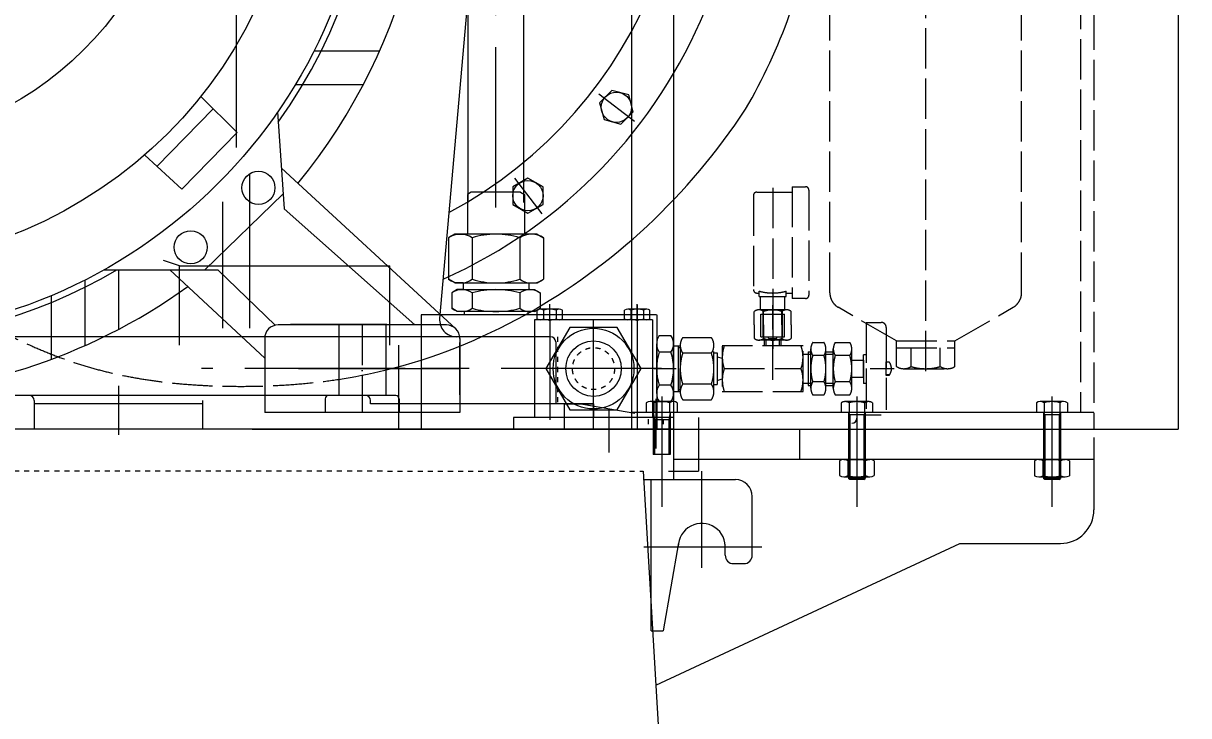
# Model space of a CAD drawing. Header units: millimetres. Extents: x 0 to 559189, y 1 to 426050.
# Drawn here: x 123845 to 141444, y 95422 to 105884 of the extents above; entities that cross this region are included whole.
import ezdxf

# ---------------------------------------------------------------- set-up
doc = ezdxf.new("R2010")
doc.units = ezdxf.units.MM
doc.header["$LTSCALE"] = 25.4
for name, pattern in [('ACAD_ISO02W100', [15, 12, -3]), ('ACAD_ISO04W100', [30, 24, -3, 0, -3]), ('CENTER', [50.8, 31.75, -6.35, 6.35, -6.35]), ('EB_DASH', [6, 3, -3])]:
    doc.linetypes.add(name, pattern=pattern)
doc.layers.get('Defpoints').update_dxf_attribs({"lineweight": 5})
for name, color, linetype, lineweight in [('CAXA0', 7, 'Continuous', 5), ('CAXA1', 5, 'CENTER', 5), ('CAXA2', 6, 'EB_DASH', 5), ('图层1', 1, 'ACAD_ISO04W100', 5)]:
    doc.layers.add(name, color=color, linetype=linetype, lineweight=lineweight)
doc.styles.add('Roman', font='arial.ttf')
doc.styles.get("Standard").update_dxf_attribs({"font": 'arial.ttf'})
doc.dimstyles.new('ISO-25', dxfattribs={"dimscale": 30, "dimtxt": 38.1, "dimasz": 38.1, "dimexe": 50.8, "dimexo": 50.8, "dimgap": 15.875, "dimtad": 1, "dimtih": 1, "dimtoh": 1, "dimdec": 1, "dimlfac": 0.03937, "dimdsep": 46, "dimtxsty": 'Standard', "dimcen": 63.5, "dimclrd": 7, "dimclre": 7, "dimclrt": 7, "dimadec": 0, "dimazin": 0, "dimtfac": 1, "dimtdec": 1, "dimtmove": 0, "dimatfit": 3, "dimfxl": 25.4, "dimlwd": 5, "dimlwe": 5, "dimarcsym": 0})

# ---------------------------------------------------------------- blocks, each defined once
blk = doc.blocks.new('*D25')
at = {"color": 7, "linetype": 'Continuous', "lineweight": 5, "transparency": 16777216}
for p, q in [((142352, 155529), (152509, 155529)), ((150985, 154386), (150985, 124224)), ((150985, 88829), (150985, 118992)), ((144500, 87686), (152509, 87686))]:
    blk.add_line(p, q, dxfattribs=at)
at = {"color": 7, "transparency": 16777216}
for points in [[(150794, 154386), (151175, 154386), (150985, 155529)], [(150794, 88829), (151175, 88829), (150985, 87686)]]:
    blk.add_solid(points, dxfattribs=at)
at = {"layer": 'Defpoints', "color": 0, "transparency": 16777216}
for p in [(140828, 155529), (150985, 155529), (142976, 87686)]:
    blk.add_point(p, dxfattribs=at)
at = {"color": 7, "lineweight": 5, "transparency": 16777216, "insert": (150985, 121608), "char_height": 4191, "attachment_point": 5, "style": 'Roman'}
blk.add_mtext('2671', dxfattribs=at)

msp = doc.modelspace()

# ---------------------------------------------------------------- linework, layer by layer
at = {"color": 7, "linetype": 'ACAD_ISO02W100', "lineweight": 5, "ltscale": 2}
for p, q in [((140012.27, 117524.82), (140012.27, 99751.37)), ((139809.07, 114788.12), (139809.07, 100005.47)), ((137472.18, 100628.71), (137472.18, 109025.19)), ((136024.38, 101813.11), (136024.38, 106075.8)), ((138920.02, 101813.11), (138920.02, 106075.8)), ((135162.37, 103396.81), (135162.37, 100965.32)), ((135454.47, 103415.56), (135454.47, 101726.46)), ((135708.48, 103364.76), (135708.48, 101777.26)), ((134870.27, 103282.21), (134870.27, 101859.81)), ((134921.07, 101809.01), (134959.17, 101809.01)), ((134959.17, 101758.21), (134959.17, 101836.6)), ((134959.17, 101758.21), (135365.57, 101758.21)), ((134978.22, 101746.78), (134978.22, 101758.21)), ((134978.22, 101555.01), (134978.22, 101746.78)), ((135346.52, 101746.78), (135346.52, 101758.21)), ((135346.52, 101555.01), (135346.52, 101746.78)), ((135365.57, 101758.21), (135365.57, 101836.6)), ((135365.57, 101809.01), (135454.47, 101809.01)), ((135657.68, 101726.46), (135454.47, 101726.46)), ((135371.35, 101555.01), (134953.4, 101555.01)), ((134978.22, 101555.01), (135346.52, 101555.01)), ((135016.32, 101491.51), (135016.32, 101555.01)), ((135162.37, 100494.56), (135162.37, 101623.37)), ((135162.37, 101593.11), (135162.37, 100907.31)), ((135308.42, 101491.51), (135308.42, 101555.01)), ((137032.28, 101084.57), (136151.42, 101593.14)), ((137912.16, 101084.57), (138793.02, 101593.14)), ((134883.75, 101326.41), (134883.75, 101529.61)), ((134984.57, 101491.51), (135340.17, 101491.51)), ((134984.57, 101148.61), (134984.57, 101491.51)), ((135016.32, 101148.61), (135016.32, 101491.51)), ((135023.06, 101326.41), (135023.06, 101529.61)), ((135301.69, 101326.41), (135301.69, 101529.61)), ((135308.42, 101148.61), (135308.42, 101491.51)), ((135340.17, 101148.61), (135340.17, 101491.51)), ((135441, 101326.41), (135441, 101529.61)), ((134883.75, 101326.41), (134883.75, 101123.21)), ((135023.06, 101326.41), (135023.06, 101123.21)), ((135301.69, 101326.41), (135301.69, 101123.21)), ((135441, 101326.41), (135441, 101123.21)), ((136572.08, 101364.51), (136572.08, 100666.01)), ((136572.08, 101364.51), (136800.68, 101364.51)), ((136876.88, 101288.31), (136876.88, 100043.71)), ((133765.37, 101017.96), (133765.37, 100666.01)), ((133802.4, 101135.28), (134236.35, 101135.28)), ((134273.37, 100314.05), (134273.37, 101017.96)), ((135371.35, 101097.81), (134953.4, 101097.81)), ((134984.57, 101148.61), (135340.17, 101148.61)), ((135035.37, 101008.91), (135035.37, 101097.81)), ((135060.77, 101008.91), (135060.77, 101097.81)), ((135098.87, 101123.21), (135098.87, 101148.61)), ((135098.87, 101123.21), (135225.87, 101123.21)), ((135225.87, 101123.21), (135225.87, 101148.61)), ((135263.97, 101008.91), (135263.97, 101097.81)), ((135289.37, 101008.91), (135289.37, 101097.81)), ((135766.07, 101061.95), (135936.28, 101061.95)), ((136105.97, 101061.95), (136326.98, 101061.95)), ((137032.28, 100697.91), (137032.28, 101084.57)), ((137032.28, 101084.57), (137912.16, 101084.57)), ((137912.16, 100697.91), (137912.16, 101084.57)), ((134236.35, 100900.64), (133802.4, 100900.64)), ((134273.37, 100907.31), (134324.17, 100907.31)), ((134324.17, 100907.31), (134324.17, 100424.71)), ((134324.17, 100843.81), (134400.37, 100822.22)), ((135619.58, 101008.91), (134400.37, 101008.91)), ((134400.37, 101003.81), (134400.37, 100323.11)), ((135619.58, 100323.11), (135619.58, 101008.91)), ((135619.58, 100884.45), (135695.78, 100884.45)), ((135695.78, 100920.01), (135736.87, 100920.01)), ((135695.78, 100920.01), (135695.78, 100412.01)), ((135695.78, 100884.45), (135736.87, 100884.45)), ((135736.87, 100369.05), (135736.87, 100962.97)), ((135936.28, 100863.98), (135766.07, 100863.98)), ((135965.47, 100369.05), (135965.47, 100962.97)), ((135965.47, 100920.01), (136076.78, 100920.01)), ((135965.47, 100884.45), (136076.78, 100884.45)), ((136076.78, 100369.05), (136076.78, 100962.97)), ((136326.98, 100863.98), (136105.97, 100863.98)), ((136356.18, 100369.05), (136356.18, 100962.97)), ((136533.98, 100539.01), (136533.98, 100875.13)), ((136572.08, 100875.13), (136533.98, 100875.13)), ((137032.28, 100982.97), (137912.16, 100982.97)), ((137252.17, 100697.91), (137252.17, 100982.97)), ((137692.19, 100697.91), (137692.19, 100982.97)), ((133765.37, 100314.05), (133765.37, 100666.01)), ((134430.27, 100666.01), (135590.38, 100666.01)), ((136356.18, 100793.01), (136533.98, 100793.01)), ((136533.98, 100793.01), (136533.98, 100443.33)), ((136572.08, 100666.01), (136572.08, 99967.51)), ((136635.58, 100666.01), (136993.72, 100666.01)), ((136876.88, 100564.41), (136876.88, 100767.61)), ((136876.88, 100767.61), (136919.95, 100767.61)), ((136945.71, 100676.17), (136945.71, 100655.85)), ((136955.62, 100676.17), (136945.71, 100676.17)), ((137142.26, 100665.47), (137802.17, 100665.47)), ((134324.17, 100488.21), (134400.6, 100509.8)), ((136356.18, 100539.01), (136533.98, 100539.01)), ((136920.46, 100564.41), (136876.88, 100564.41)), ((136928.46, 100571.51), (136884.88, 100571.51)), ((136955.62, 100655.85), (136945.71, 100655.85)), ((134236.35, 100431.37), (133802.4, 100431.37)), ((134273.37, 100424.71), (134324.17, 100424.71)), ((134400.37, 100323.11), (135619.58, 100323.11)), ((135619.58, 100447.57), (135695.78, 100447.57)), ((135695.78, 100447.57), (135736.87, 100447.57)), ((135695.78, 100412.01), (135736.87, 100412.01)), ((135936.28, 100468.03), (135766.07, 100468.03)), ((135965.47, 100447.57), (136076.78, 100447.57)), ((135965.47, 100412.01), (136076.78, 100412.01)), ((136326.98, 100468.03), (136105.97, 100468.03)), ((136572.08, 100443.33), (136533.98, 100443.33)), ((133802.4, 100196.73), (134236.35, 100196.73)), ((135766.07, 100270.06), (135936.28, 100270.06)), ((136105.97, 100270.06), (136326.98, 100270.06)), ((136431.9, 100244.23), (136431.9, 98913.27))]:
    msp.add_line(p, q, dxfattribs=at)
at = {"color": 7, "lineweight": 5}
for p, q in [((132535.7, 104819.72), (133073.64, 104406.95)), ((132733.33, 104870.62), (132546.68, 104683.97)), ((132988.3, 104802.3), (132733.33, 104870.62)), ((133056.62, 104547.33), (132988.3, 104802.3)), ((132546.68, 104683.97), (132615, 104429)), ((132869.97, 104360.68), (133056.62, 104547.33)), ((132615, 104429), (132869.97, 104360.68)), ((131465.39, 103543.36), (131236.79, 103411.37)), ((131261.32, 103545.34), (131674.09, 103007.4)), ((131693.99, 103411.37), (131465.39, 103543.36)), ((131236.79, 103411.37), (131236.79, 103147.41)), ((131355.19, 103332.93), (131414.48, 103298.7)), ((131693.99, 103147.41), (131693.99, 103411.37)), ((131236.79, 103147.41), (131465.39, 103015.43)), ((131465.39, 103015.43), (131693.99, 103147.41))]:
    msp.add_line(p, q, dxfattribs=at)
at = {"color": 7, "linetype": 'ACAD_ISO02W100', "lineweight": 5, "ltscale": 5}
for p, q in [((134921.07, 103333.01), (135454.47, 103333.01)), ((135454.47, 103415.56), (135657.68, 103415.56)), ((133739.97, 100323.11), (133739.97, 101008.91)), ((133739.97, 100983.51), (133765.37, 100983.51)), ((133739.97, 100348.51), (133765.37, 100348.51)), ((136197.27, 100149.51), (136197.27, 100005.47)), ((136607.88, 100168.03), (136255.93, 100168.03)), ((136314.59, 100149.51), (136314.59, 100005.47)), ((136549.22, 100149.51), (136549.22, 100005.47)), ((136666.54, 100149.51), (136666.54, 100005.47)), ((136666.54, 100005.47), (136197.27, 100005.47)), ((136558.9, 100005.47), (136304.9, 100005.47)), ((136304.9, 100005.47), (136323.95, 99967.37)), ((136558.9, 99967.37), (136304.9, 99967.37)), ((136558.9, 100005.47), (136539.85, 99967.37)), ((136572.08, 99967.51), (136800.68, 99967.51))]:
    msp.add_line(p, q, dxfattribs=at)
at = {"color": 7, "lineweight": 5}
for centre in [(132801.65, 104615.65), (131465.39, 103279.39)]:
    msp.add_circle(centre, 228.6, dxfattribs=at)
at = {"color": 7, "linetype": 'ACAD_ISO02W100', "lineweight": 5, "ltscale": 5}
for centre, radius, start, end in [((134921.07, 103282.21), 50.8, 90, 180), ((135657.68, 103364.76), 50.8, 0, 90), ((136255.93, 100065.83), 102.19, 54.969964, 125.030036), ((136431.9, 99787.03), 381, 72.066067, 107.933933), ((136607.88, 100065.83), 102.19, 54.969964, 125.030036)]:
    msp.add_arc(centre, radius, start, end, dxfattribs=at)
at = {"color": 7, "linetype": 'ACAD_ISO02W100', "lineweight": 5, "ltscale": 2}
for centre, radius, start, end in [((134921.07, 101859.81), 50.8, 180, 270), ((135162.37, 102571.01), 762, 254.53399, 285.46601), ((135657.68, 101777.26), 50.8, 270, 0), ((136278.38, 101813.11), 254, 180, 240), ((138666.02, 101813.11), 254, 300, 360), ((134953.4, 101446.79), 108.21, 49.932013, 130.067987), ((135162.37, 101160.25), 394.76, 69.334522, 110.665478), ((135371.35, 101446.79), 108.21, 49.932013, 130.067987), ((136800.68, 101288.31), 76.2, 0, 90), ((133969.76, 101017.96), 204.38, 144.969964, 215.030036), ((134068.99, 101017.96), 204.38, 324.969964, 35.030036), ((134953.4, 101206.02), 108.21, 229.932013, 310.067987), ((135162.37, 101492.56), 394.76, 249.334522, 290.665478), ((135371.35, 101206.02), 108.21, 229.932013, 310.067987), ((135919.27, 100962.97), 182.4, 147.132768, 212.867232), ((135783.08, 100962.97), 182.4, 327.132768, 32.867232), ((136259.17, 100962.97), 182.4, 147.132768, 212.867232), ((136173.78, 100962.97), 182.4, 327.132768, 32.867232), ((134527.37, 100666.01), 762, 162.066067, 180), ((133511.37, 100666.01), 762, 0, 17.933933), ((134918.37, 100837.46), 518, 160.671438, 199.328562), ((135101.58, 100837.46), 518, 340.671438, 19.328562), ((136422.67, 100666.01), 685.8, 163.221345, 196.778655), ((135279.67, 100666.01), 685.8, 343.221345, 16.778655), ((136762.58, 100666.01), 685.8, 163.221345, 196.778655), ((135670.38, 100666.01), 685.8, 343.221345, 16.778655), ((134527.37, 100666.01), 762, 180, 197.933933), ((133511.37, 100666.01), 762, 342.066067, 0), ((134918.37, 100494.56), 518, 160.645699, 199.328562), ((135101.58, 100494.56), 518, 340.671438, 19.328562), ((136793.37, 100666.01), 162.31, 3.583322, 38.752304), ((137142.26, 100868.14), 202.67, 237.132768, 302.867232), ((137472.22, 101427.47), 762, 253.221345, 286.778655), ((137802.17, 100868.14), 202.67, 237.132768, 302.867232), ((136793.37, 100666.01), 162.56, 321.247696, 356.416678), ((133969.76, 100314.05), 204.38, 144.969964, 215.030036), ((134068.99, 100314.05), 204.38, 324.969964, 35.030036), ((135919.27, 100369.05), 182.4, 147.132768, 212.867232), ((135783.08, 100369.05), 182.4, 327.132768, 32.867232), ((136259.17, 100369.05), 182.4, 147.132768, 212.867232), ((136173.78, 100369.05), 182.4, 327.132768, 32.867232)]:
    msp.add_arc(centre, radius, start, end, dxfattribs=at)
msp.add_open_spline([(119285.69, 105884.15), (119425.14, 105520.31), (119902.77, 104496.4), (121004.63, 102966.94), (122762.08, 101581.93), (124790.59, 100559.81), (126822.61, 100349.86), (128094.5, 100427.2), (128604.02, 100504.2)], degree=3, knots=[922.63707378, 922.63707378, 922.63707378, 922.63707378, 968.69173109, 1055.70587108, 1143.30914363, 1231.83863141, 1320.82291377, 1381.8649955, 1381.8649955, 1381.8649955, 1381.8649955], dxfattribs=at)
at = {"layer": 'CAXA0', "color": 7, "linetype": 'Continuous', "lineweight": 5}
for p, q in [((133662.18, 129618.27), (133662.18, 99751.37)), ((141282.19, 129618.27), (141282.19, 99751.37)), ((130563.55, 103178.88), (130563.55, 118452.87)), ((131401.75, 103178.86), (131401.75, 118452.87)), ((133027.27, 109653.31), (133027.27, 99929.27)), ((130731.25, 108271.55), (130132.22, 101424.58)), ((127261.55, 103607.93), (127261.55, 101275.44)), ((130610.17, 103332.93), (130550.88, 103298.7)), ((131355.19, 103332.93), (130610.17, 103332.93)), ((126855.15, 103185.87), (126855.15, 101275.44)), ((130550.88, 103298.7), (130550.88, 102697.93)), ((131414.48, 103298.7), (131414.48, 102697.93)), ((130360.16, 102697.93), (130263.86, 102642.33)), ((130263.86, 102642.33), (130263.86, 102016.93)), ((131605.2, 102697.93), (130360.16, 102697.93)), ((130360.16, 102697.93), (130550.88, 102697.93)), ((130623.27, 102642.33), (130623.27, 102016.93)), ((131342.36, 102642.33), (131342.36, 102016.93)), ((131605.2, 102697.93), (131701.5, 102642.33)), ((131701.5, 102642.33), (131701.5, 102016.93)), ((126204.54, 102219.73), (125960.7, 102298.96)), ((126204.54, 101021.18), (126204.54, 102219.73)), ((126204.54, 102219.73), (129379.54, 102219.73)), ((129379.54, 101021.18), (129379.54, 102219.73)), ((130360.16, 101961.33), (130263.86, 102016.93)), ((130360.16, 101961.33), (131605.2, 101961.33)), ((130487.38, 101961.33), (130360.16, 101961.33)), ((130487.38, 101961.33), (130487.38, 101859.73)), ((131477.98, 101961.33), (131477.98, 101859.73)), ((131605.2, 101961.33), (131701.5, 102016.93)), ((130398.48, 101859.73), (130314.66, 101811.34)), ((130314.66, 101811.34), (130314.66, 101577.93)), ((130398.48, 101859.73), (131566.88, 101859.73)), ((130487.38, 101859.73), (130398.48, 101859.73)), ((130623.27, 101811.34), (130623.27, 101577.93)), ((131342.36, 101811.34), (131342.36, 101577.93)), ((131566.88, 101859.73), (131650.7, 101811.34)), ((131650.7, 101811.34), (131650.7, 101577.93)), ((130398.48, 101529.61), (130314.66, 101578)), ((131566.88, 101529.61), (131650.7, 101578)), ((131604.95, 101417.75), (131604.95, 101549.73)), ((131938.57, 101565.02), (131652.61, 101565.02)), ((131700.27, 101549.73), (131700.27, 101417.75)), ((131890.91, 101549.73), (131890.91, 101417.75)), ((131986.23, 101417.75), (131986.23, 101549.73)), ((132925.75, 101417.75), (132925.75, 101549.73)), ((133259.37, 101565.02), (132973.41, 101565.02)), ((133021.07, 101549.73), (133021.07, 101417.75)), ((133211.71, 101549.73), (133211.71, 101417.75)), ((133307.03, 101417.75), (133307.03, 101549.73)), ((129852.33, 101478.81), (129852.33, 99751.37)), ((133408.53, 101478.81), (129852.33, 101478.81)), ((131566.88, 101529.61), (130398.48, 101529.61)), ((130500.16, 101531.41), (130500.16, 101478.81)), ((131465.36, 101531.43), (131465.36, 101478.81)), ((131566.99, 101402.46), (131566.99, 99929.26)), ((133344.99, 101402.46), (131566.99, 101402.46)), ((131938.57, 101402.46), (131652.61, 101402.46)), ((133259.37, 101402.46), (132973.41, 101402.46)), ((133344.99, 101402.46), (133344.99, 99929.26)), ((133409.77, 101478.81), (133409.77, 99751.37)), ((129334.99, 101334.16), (127880.18, 101334.16)), ((132096.62, 101288.52), (131737.21, 100666.01)), ((132815.44, 101288.52), (132096.62, 101288.52)), ((133174.85, 100666.01), (132815.44, 101288.52)), ((131808.12, 101148.44), (112974.09, 101148.44)), ((129509.28, 101021.18), (129509.28, 99751.37)), ((130436.54, 100272.35), (130436.54, 101059.75)), ((131884.32, 101072.24), (131884.32, 100132.44)), ((133409.77, 100292.06), (133409.77, 101039.96)), ((133447.71, 101164.61), (133625.84, 101164.61)), ((133663.77, 100292.06), (133663.77, 101039.96)), ((133625.84, 100915.31), (133447.71, 100915.31)), ((133663.77, 101008.91), (133765.37, 101008.91)), ((131737.21, 100666.01), (132096.62, 100043.49)), ((132815.44, 100043.49), (133174.85, 100666.01)), ((133625.84, 100416.71), (133447.71, 100416.71)), ((133663.77, 100323.11), (133765.37, 100323.11)), ((129014.31, 100259.44), (115514.09, 100259.44)), ((124010.28, 100183.26), (124010.28, 100132.46)), ((124010.4, 100183.24), (124010.4, 100132.44)), ((126550.4, 100183.26), (126550.4, 99751.37)), ((129090.51, 100132.44), (129090.51, 100183.24)), ((133250.87, 100149.51), (133250.87, 100005.47)), ((133661.48, 100168.03), (133309.53, 100168.03)), ((133368.18, 100149.51), (133368.18, 100005.47)), ((133447.71, 100167.41), (133625.84, 100167.41)), ((133602.82, 100149.51), (133602.82, 100005.47)), ((133720.14, 100149.51), (133720.14, 100005.47)), ((139143.73, 100149.51), (139143.73, 100005.47)), ((139554.34, 100168.03), (139202.39, 100168.03)), ((139261.05, 100149.51), (139261.05, 100005.47)), ((139495.69, 100149.51), (139495.69, 100005.47)), ((139613, 100149.51), (139613, 100005.47)), ((124010.28, 100132.46), (124010.28, 99751.37)), ((126550.28, 100132.46), (124010.28, 100132.46)), ((125953.28, 100132.37), (124010.28, 100132.37)), ((126550.4, 100132.44), (124010.4, 100132.44)), ((126550.4, 100132.44), (124010.4, 100132.44)), ((124543.72, 100132.48), (124111.92, 100132.48)), ((124543.84, 100132.46), (124112.04, 100132.46)), ((131884.32, 100132.44), (129090.51, 100132.44)), ((132011.52, 100132.38), (129382.28, 100132.38)), ((131884.32, 100132.44), (129598.4, 100132.44)), ((132456.02, 100132.46), (130550.78, 100132.46)), ((132011.52, 100132.46), (132011.52, 99751.37)), ((132023.86, 100132.37), (132456.02, 100132.37)), ((132096.62, 100043.49), (132815.44, 100043.49)), ((132456.02, 100132.37), (132456.02, 99929.26)), ((133028.36, 100005.47), (133028.36, 99929.27)), ((140013.37, 100005.47), (133028.36, 100005.47)), ((133720.14, 100005.47), (133250.87, 100005.47)), ((133612.5, 100005.47), (133358.5, 100005.47)), ((133358.5, 100005.47), (133358.5, 99370.47)), ((133358.5, 100005.47), (133377.55, 99891.17)), ((133612.5, 100005.47), (133593.45, 99891.17)), ((133612.5, 100005.47), (133612.5, 99370.47)), ((136304.9, 100005.47), (136304.9, 99008.52)), ((136323.95, 99967.37), (136323.95, 98989.47)), ((136539.85, 99967.37), (136539.85, 98989.47)), ((136558.9, 100005.47), (136558.9, 99008.52)), ((139613, 100005.47), (139143.73, 100005.47)), ((139505.37, 100005.47), (139251.37, 100005.47)), ((139251.37, 100005.47), (139270.42, 99967.37)), ((139251.37, 100005.47), (139251.37, 99008.52)), ((139505.37, 99967.37), (139251.37, 99967.37)), ((139270.42, 99967.37), (139270.42, 98989.47)), ((139505.37, 100005.47), (139486.32, 99967.37)), ((139486.32, 99967.37), (139486.32, 98989.47)), ((139505.37, 100005.47), (139505.37, 99008.52)), ((131249.49, 99929.26), (131249.49, 99751.44)), ((133662.49, 99929.26), (131249.49, 99929.26)), ((133028.36, 99929.27), (133028.36, 99751.37)), ((133612.5, 99891.17), (133358.5, 99891.17)), ((133377.55, 99891.17), (133377.55, 99370.47)), ((133593.45, 99891.17), (133593.45, 99370.47)), ((134043.49, 99929.26), (134043.49, 99751.44)), ((133662.18, 99751.37), (111056.07, 99751.37)), ((132900.18, 99751.38), (111818.17, 99751.38)), ((127299.59, 99751.37), (141282.19, 99751.37)), ((133662.09, 99751.37), (133662.09, 99116.37)), ((133662.19, 99751.59), (133662.19, 99116.61)), ((133663.37, 99624.46), (133663.37, 98989.45)), ((133663.44, 99624.63), (133663.44, 98989.65)), ((133663.47, 99624.47), (133663.47, 98989.47)), ((134043.18, 99751.38), (134043.18, 99116.38)), ((135568.21, 99751.37), (135568.21, 99294.27)), ((140013.37, 99624.47), (140013.37, 98532.39)), ((133612.5, 99370.47), (133358.5, 99370.47)), ((140013.37, 99294.27), (133663.47, 99294.27)), ((136167.94, 99274.67), (136167.94, 99049.44)), ((136233.93, 99294.14), (136629.88, 99294.14)), ((136299.92, 99049.44), (136299.92, 99274.67)), ((136563.89, 99049.44), (136563.89, 99274.67)), ((136695.87, 99274.67), (136695.87, 99049.44)), ((139114.4, 99274.1), (139114.4, 99048.87)), ((139180.39, 99293.56), (139576.34, 99293.56)), ((139246.39, 99048.87), (139246.39, 99274.1)), ((139510.35, 99048.87), (139510.35, 99274.1)), ((139642.33, 99274.1), (139642.33, 99048.87)), ((133206.81, 99116.38), (133809.2, 88829.37)), ((133587.81, 99116.38), (134043.09, 99116.38)), ((133587.82, 99116.61), (134043.23, 99116.61)), ((133587.82, 99116.59), (134043.1, 99116.59)), ((133207.97, 98989.62), (133663.25, 98989.62)), ((133208, 98989.44), (133663.28, 98989.44)), ((133208.07, 98989.65), (133663.47, 98989.65)), ((133208.07, 98989.63), (133663.34, 98989.63)), ((133208.1, 98989.45), (133663.37, 98989.45)), ((133328.37, 96703.44), (133328.37, 98989.44)), ((133328.37, 98989.44), (134598.37, 98989.44)), ((136233.93, 99029.98), (136629.88, 99029.98)), ((136323.95, 98989.47), (136304.9, 99008.52)), ((136558.9, 99008.52), (136304.9, 99008.52)), ((136539.85, 98989.47), (136323.95, 98989.47)), ((136539.85, 98989.47), (136558.9, 99008.52)), ((139180.39, 99029.4), (139576.34, 99029.4)), ((139270.42, 98989.47), (139251.37, 99008.52)), ((139505.37, 99008.52), (139251.37, 99008.52)), ((139486.32, 98989.47), (139270.42, 98989.47)), ((139486.32, 98989.47), (139505.37, 99008.52)), ((134852.37, 97846.44), (134852.37, 98735.44)), ((133396.15, 95883.09), (137988.17, 98024.39)), ((133740.17, 98035.19), (133505.35, 96703.44)), ((137988.17, 98024.39), (139505.37, 98024.39)), ((134443.9, 97846.44), (134443.9, 98011.78)), ((134570.9, 97719.44), (134725.37, 97719.44)), ((133328.37, 96703.44), (133505.35, 96703.44))]:
    msp.add_line(p, q, dxfattribs=at)
for radius in [609.6, 419.1]:
    msp.add_circle((132455.96, 100666.01), radius, dxfattribs=at)
for centre, radius, start, end in [((127058.36, 109022.44), 7670.81, 294.04651, 107.610384), ((127065.27, 109015.28), 6794.5, 298.163751, 100.45607), ((127058.29, 109022.15), 8882.51, 330.028115, 350.421141), ((130443.57, 102379.73), 318.21, 55.615753, 124.384247), ((130982.68, 101508.5), 1189.43, 90, 107.587954), ((130982.95, 101508.5), 1189.43, 72.412046, 90), ((131522.07, 102379.73), 318.21, 55.615753, 124.384247), ((130443.57, 102279.54), 318.21, 235.615753, 304.384247), ((130982.68, 103150.77), 1189.43, 252.412046, 270), ((130982.95, 103150.77), 1189.43, 270, 287.587954), ((131522.07, 102279.54), 318.21, 235.615753, 304.384247), ((130468.97, 101589.53), 270.2, 55.174817, 124.825183), ((130982.68, 100500.9), 1358.84, 90, 105.337174), ((130982.95, 100500.9), 1358.84, 74.662826, 90), ((131496.66, 101589.53), 270.2, 55.174817, 124.825183), ((130468.97, 101799.81), 270.2, 235.174817, 304.825183), ((130982.68, 102888.44), 1358.84, 254.662826, 270), ((130982.95, 102888.44), 1358.84, 270, 285.337174), ((131496.66, 101799.81), 270.2, 235.174817, 304.825183), ((131652.61, 101483.09), 81.93, 54.42999, 125.57001), ((131795.59, 101260.22), 304.8, 71.776086, 108.223914), ((131938.57, 101483.09), 81.93, 54.42999, 125.57001), ((132973.41, 101483.09), 81.93, 54.42999, 125.57001), ((133116.39, 101260.22), 304.8, 71.776086, 108.223914), ((133259.37, 101483.09), 81.93, 54.42999, 125.57001), ((130385.26, 101402.44), 254, 175, 270), ((131652.61, 101484.4), 81.93, 234.42999, 305.57001), ((131795.59, 101707.26), 304.8, 251.776086, 288.223914), ((131938.57, 101484.4), 81.93, 234.42999, 305.57001), ((132973.41, 101484.4), 81.93, 234.42999, 305.57001), ((133116.39, 101707.26), 304.8, 251.776086, 288.223914), ((133259.37, 101484.4), 81.93, 234.42999, 305.57001), ((131808.12, 101072.24), 76.2, 0, 90), ((133633.55, 101039.96), 223.77, 146.149101, 213.850899), ((133440, 101039.96), 223.77, 326.149101, 33.850899), ((133440, 101039.96), 223.77, 326.149101, 33.850899), ((134247.97, 100666.01), 838.2, 162.69712, 197.30288), ((132825.57, 100666.01), 838.2, 342.69712, 17.30288), ((133633.55, 100292.06), 223.77, 146.149101, 213.850899), ((133440, 100292.06), 223.77, 326.149101, 33.850899), ((123934.08, 100183.26), 76.2, 0, 90), ((123934.2, 100183.24), 76.2, 0, 90), ((129014.31, 100183.24), 76.2, 0, 90), ((133309.53, 100065.83), 102.19, 54.969964, 125.030036), ((133485.5, 99787.03), 381, 72.066067, 107.933933), ((133661.48, 100065.83), 102.19, 54.969964, 125.030036), ((139202.39, 100065.83), 102.19, 54.969964, 125.030036), ((139378.37, 99787.03), 381, 72.066067, 107.933933), ((139554.34, 100065.83), 102.19, 54.969964, 125.030036), ((136356.18, 99916.74), 76.2, 270, 0), ((136233.93, 99172.54), 121.6, 57.132768, 122.867232), ((136431.9, 98836.94), 457.2, 73.221345, 106.778655), ((136629.88, 99172.54), 121.6, 57.132768, 122.867232), ((139180.39, 99171.97), 121.6, 57.132768, 122.867232), ((139378.37, 98836.36), 457.2, 73.221345, 106.778655), ((139576.34, 99171.97), 121.6, 57.132768, 122.867232), ((134598.37, 98735.44), 254, 0, 90), ((136233.93, 99151.58), 121.6, 237.132768, 302.867232), ((136431.9, 99487.18), 457.2, 253.221345, 286.778655), ((136629.88, 99151.58), 121.6, 237.132768, 302.867232), ((139180.39, 99151), 121.6, 237.132768, 302.867232), ((139378.37, 99486.61), 457.2, 253.221345, 286.778655), ((139576.34, 99151), 121.6, 237.132768, 302.867232), ((139505.37, 98532.39), 508, 270, 0), ((134090.37, 97973.44), 355.6, 353.811565, 180), ((134570.9, 97846.44), 127, 180, 270), ((134725.37, 97846.44), 127, 270, 0)]:
    msp.add_arc(centre, radius, start, end, dxfattribs=at)
msp.add_open_spline([(128604.02, 100504.2), (128839.76, 100539.83), (129817.42, 100729.38), (131469.13, 101397.33), (133333.29, 102757.31), (134329.3, 103942.57), (134752.95, 104584.67)], degree=3, knots=[1381.8649955, 1381.8649955, 1381.8649955, 1381.8649955, 1410.10669904, 1499.844077, 1590.09119218, 1681.26431051, 1681.26431051, 1681.26431051, 1681.26431051], dxfattribs=at)
at = {"layer": 'CAXA1', "linetype": 'CENTER', "lineweight": 5, "ltscale": 3}
for p, q in [((130982.65, 103102.67), (130982.65, 118452.87)), ((127058.29, 113952.96), (127058.29, 104007.51)), ((131795.59, 101387.17), (131795.59, 101641.22)), ((133116.39, 101387.17), (133116.39, 101641.22)), ((133116.39, 101630.51), (133116.39, 99751.44)), ((131795.59, 101409.59), (131795.59, 99894.05)), ((132455.83, 99751.38), (132455.83, 101409.59)), ((133483.08, 100666.01), (126537.93, 100666.01)), ((127998.71, 100665.88), (130344.72, 100665.88)), ((128087.69, 100665.88), (130433.71, 100665.88)), ((130512.74, 100666.05), (129860.2, 100666.05)), ((133371.51, 100666.01), (133702.04, 100666.01)), ((125280.29, 100407.19), (125280.29, 99665.93)), ((133395.63, 100212.03), (133395.63, 99457.64)), ((133485.5, 100244.23), (133485.5, 99294.27)), ((133485.5, 100237.67), (133485.5, 98577.83)), ((136431.9, 100237.67), (136431.9, 98577.83)), ((139378.31, 100237.67), (139378.31, 98577.83)), ((139378.37, 100244.23), (139378.37, 98913.27)), ((139378.37, 100237.77), (139378.37, 98577.92)), ((132296.32, 100130), (133081.7, 99991.51)), ((132689.01, 100060.75), (132689.01, 99401.52)), ((133395.59, 99966.44), (133395.59, 99705.36)), ((136431.9, 99313.6), (136431.9, 98953.78)), ((139378.37, 99313.03), (139378.37, 98953.2)), ((134090.37, 97655.59), (134090.37, 99115.55)), ((133214.07, 97973.44), (134998.42, 97973.44))]:
    msp.add_line(p, q, dxfattribs=at)
at = {"layer": 'CAXA2', "color": 7, "linetype": 'EB_DASH', "lineweight": 5}
for p, q in [((131909.72, 101148.44), (131909.72, 100132.44)), ((133281.29, 99903.77), (133281.29, 99751.37)), ((133509.89, 99903.77), (133509.89, 99751.37)), ((111512.58, 99134.25), (133206.81, 99116.37))]:
    msp.add_line(p, q, dxfattribs=at)
msp.add_circle((132455.96, 100666.01), 317.5, dxfattribs=at)
at = {"layer": '图层1', "color": 7, "linetype": 'ByBlock', "lineweight": 5}
for p, q in [((128234.61, 105466.14), (129225.34, 105466.14)), ((127953.19, 104958.14), (128979.92, 104958.14)), ((126524.04, 104777.03), (127072.98, 104235.27)), ((126711.41, 104592.11), (125863.2, 103721.98)), ((127685.78, 104544.68), (127783.44, 103082.82)), ((127072.98, 104235.27), (126237.76, 103378.46)), ((125680.05, 103889.95), (126237.76, 103378.46)), ((130376.96, 101266.42), (127742.58, 103694.41)), ((126588.16, 102158.2), (127768.6, 103305.02)), ((129756.91, 101325.94), (127783.44, 103082.82)), ((125061.86, 102158.2), (126782.54, 102158.2)), ((125280.28, 102158.2), (125280.28, 101258.5)), ((127490.08, 100825), (126058.33, 102158.2)), ((127646.84, 101320.56), (126782.54, 102158.2)), ((124772.28, 102003.81), (124772.28, 101013.08)), ((124264.28, 101768.74), (124264.28, 100806.31)), ((130233.28, 101325.94), (127693.28, 101325.94)), ((128607.68, 101325.94), (128607.68, 100259.14)), ((129318.88, 101325.94), (129318.88, 100259.14)), ((127490.08, 101122.74), (127490.08, 100005.14)), ((130436.48, 101122.74), (130436.48, 100005.14)), ((128404.48, 100208.34), (128404.48, 100005.14)), ((129471.28, 100259.14), (128455.28, 100259.14)), ((129522.08, 100208.34), (129522.08, 100005.14)), ((130436.48, 100005.14), (127490.08, 100005.14))]:
    msp.add_line(p, q, dxfattribs=at)
at = {"layer": '图层1', "color": 7, "lineweight": 5}
msp.add_line((128963.28, 101325.94), (128963.28, 100005.14), dxfattribs=at)
at = {"layer": '图层1', "color": 7, "linetype": 'ByBlock', "lineweight": 5}
for centre, radius in [((121216.28, 109022.14), 7867.79), ((121216.28, 109022.14), 6796.56), ((121216.28, 109022.14), 5006.31), ((127395.49, 103398.9), 250.19), ((126372.58, 102499.8), 250.2)]:
    msp.add_circle(centre, radius, dxfattribs=at)
for centre, radius, start, end in [((121216.28, 109022.14), 8763, 320.64076, 65.567672), ((121216.28, 109022.14), 7964.65, 324.445902, 35.098952), ((121216.28, 109022.14), 7964.65, 239.519309, 300.480691), ((121216.28, 109022.14), 8763, 234.302321, 305.697679), ((127693.28, 101122.74), 203.2, 90, 180), ((130233.28, 101122.74), 203.2, 0, 90), ((128455.28, 100208.34), 50.8, 90, 180), ((129471.28, 100208.34), 50.8, 0, 90)]:
    msp.add_arc(centre, radius, start, end, dxfattribs=at)

# ---------------------------------------------------------------- dimensions: what is measured, and where the dimension line sits
at = {"color": 7, "lineweight": 5}
dim = msp.add_linear_dim(base=(150984.95, 155529.49), p1=(142975.96, 87686.05), p2=(140827.83, 155529.49), angle=90, dimstyle='ISO-25', override={"dimscale": 30, "dimtxt": 139.7, "dimpost": '\\X', "dimtxsty": 'Roman', "dimtmove": 1}, dxfattribs=at)
dim.commit()
dim.dimension.update_dxf_attribs({"geometry": '*D25', "text_midpoint": (150984.95, 121607.77), "dimtype": 160})

doc.saveas('drawing.dxf')
